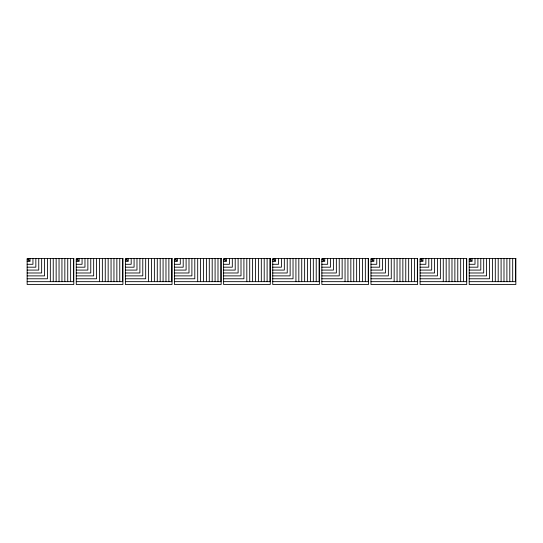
<?xml version="1.0" encoding="UTF-8"?>
<svg xmlns="http://www.w3.org/2000/svg" width="543" height="543" viewBox="0 0 543 543"><rect width="100%" height="100%" fill="white"/><g stroke="black" fill="none" stroke-linecap="round" stroke-linejoin="round"><path stroke-width="0.81" d="M27.15 259.934L27.618 259.466L28.86 260.715L29.376 260.199L28.134 258.957L28.603 258.488M76.264 259.934L76.733 259.466L77.982 260.715L78.491 260.199L77.249 258.957L77.717 258.488M125.385 259.934L125.854 259.466L127.096 260.715L127.612 260.199L126.363 258.957L126.831 258.488M174.5 259.934L174.968 259.466L176.217 260.715L176.726 260.199L175.484 258.957L175.952 258.488M223.621 259.934L224.089 259.466L225.331 260.715L225.84 260.199L224.598 258.957L225.067 258.488M272.735 259.934L273.204 259.466L274.446 260.715L274.962 260.199L273.713 258.957L274.188 258.488M321.85 259.934L322.318 259.466L323.567 260.715L324.076 260.199L322.834 258.957L323.302 258.488M370.971 259.934L371.439 259.466L372.681 260.715L373.197 260.199L371.948 258.957L372.417 258.488M420.085 259.934L420.553 259.466L421.796 260.715L422.311 260.199L421.069 258.957L421.538 258.488M469.2 259.934L469.668 259.466L470.917 260.715L471.426 260.199L470.184 258.957L470.652 258.488M27.15 261.387L30.048 261.387L30.048 258.488M76.264 261.387L79.169 261.387L79.169 258.488M125.385 261.387L128.284 261.387L128.284 258.488M174.5 261.387L177.398 261.387L177.398 258.488M223.621 261.387L226.519 261.387L226.519 258.488M272.735 261.387L275.634 261.387L275.634 258.488M321.85 261.387L324.748 261.387L324.748 258.488M370.971 261.387L373.869 261.387L373.869 258.488M420.085 261.387L422.983 261.387L422.983 258.488M469.2 261.387L472.105 261.387L472.105 258.488M27.15 264.285L32.947 264.285L32.947 258.488M76.264 264.285L82.068 264.285L82.068 258.488M125.385 264.285L131.182 264.285L131.182 258.488M174.5 264.285L180.296 264.285L180.296 258.488M223.621 264.285L229.417 264.285L229.417 258.488M272.735 264.285L278.532 264.285L278.532 258.488M321.85 264.285L327.653 264.285L327.653 258.488M370.971 264.285L376.767 264.285L376.767 258.488M420.085 264.285L425.882 264.285L425.882 258.488M469.2 264.285L475.003 264.285L475.003 258.488M27.15 267.183L35.845 267.183L35.845 258.488M76.264 267.183L84.966 267.183L84.966 258.488M125.385 267.183L134.08 267.183L134.08 258.488M174.5 267.183L183.201 267.183L183.201 258.488M223.621 267.183L232.316 267.183L232.316 258.488M272.735 267.183L281.43 267.183L281.43 258.488M321.85 267.183L330.551 267.183L330.551 258.488M370.971 267.183L379.666 267.183L379.666 258.488M420.085 267.183L428.787 267.183L428.787 258.488M469.2 267.183L477.901 267.183L477.901 258.488M27.15 270.081L38.75 270.081L38.75 258.488M76.264 270.081L87.864 270.081L87.864 258.488M125.385 270.081L136.979 270.081L136.979 258.488M174.5 270.081L186.1 270.081L186.1 258.488M223.621 270.081L235.214 270.081L235.214 258.488M272.735 270.081L284.335 270.081L284.335 258.488M321.85 270.081L333.45 270.081L333.45 258.488M370.971 270.081L382.564 270.081L382.564 258.488M420.085 270.081L431.685 270.081L431.685 258.488M469.2 270.081L480.799 270.081L480.799 258.488M27.15 272.986L41.648 272.986L41.648 258.488M76.264 272.986L90.762 272.986L90.762 258.488M125.385 272.986L139.884 272.986L139.884 258.488M174.5 272.986L188.998 272.986L188.998 258.488M223.621 272.986L238.112 272.986L238.112 258.488M272.735 272.986L287.233 272.986L287.233 258.488M321.85 272.986L336.348 272.986L336.348 258.488M370.971 272.986L385.462 272.986L385.462 258.488M420.085 272.986L434.583 272.986L434.583 258.488M469.2 272.986L483.698 272.986L483.698 258.488M27.15 275.885L44.546 275.885L44.546 258.488M76.264 275.885L93.661 275.885L93.661 258.488M125.385 275.885L142.782 275.885L142.782 258.488M174.5 275.885L191.896 275.885L191.896 258.488M223.621 275.885L241.011 275.885L241.011 258.488M272.735 275.885L290.132 275.885L290.132 258.488M321.85 275.885L339.246 275.885L339.246 258.488M370.971 275.885L388.367 275.885L388.367 258.488M420.085 275.885L437.482 275.885L437.482 258.488M469.2 275.885L486.596 275.885L486.596 258.488M27.15 278.783L47.445 278.783L47.445 258.488M76.264 278.783L96.566 278.783L96.566 258.488M125.385 278.783L145.68 278.783L145.68 258.488M174.5 278.783L194.794 278.783L194.794 258.488M223.621 278.783L243.916 278.783L243.916 258.488M272.735 278.783L293.03 278.783L293.03 258.488M321.85 278.783L342.144 278.783L342.144 258.488M370.971 278.783L391.265 278.783L391.265 258.488M420.085 278.783L440.38 278.783L440.38 258.488M469.2 278.783L489.501 278.783L489.501 258.488M27.15 281.661L73.543 281.661L73.543 258.488M76.264 281.661L122.657 281.661L122.657 258.488M125.385 281.661L171.771 281.661L171.771 258.488M174.5 281.661L220.892 281.661L220.892 258.488M223.621 281.661L270.007 281.661L270.007 258.488M272.735 281.661L319.121 281.661L319.121 258.488M321.85 281.661L368.242 281.661L368.242 258.488M370.971 281.661L417.357 281.661L417.357 258.488M420.085 281.661L466.478 281.661L466.478 258.488M469.2 281.661L515.592 281.661L515.592 258.488M512.694 258.488L512.694 281.661M509.796 258.488L509.796 281.661M506.897 258.488L506.897 281.661M503.992 258.488L503.992 281.661M501.094 258.488L501.094 281.661M498.196 258.488L498.196 281.661M495.297 258.488L495.297 281.661M492.399 258.488L492.399 281.661M463.573 258.488L463.573 281.661M460.674 258.488L460.674 281.661M457.776 258.488L457.776 281.661M454.878 258.488L454.878 281.661M451.98 258.488L451.98 281.661M449.081 258.488L449.081 281.661M446.176 258.488L446.176 281.661M443.278 258.488L443.278 281.661M414.458 258.488L414.458 281.661M411.56 258.488L411.56 281.661M408.662 258.488L408.662 281.661M405.764 258.488L405.764 281.661M402.858 258.488L402.858 281.661M399.96 258.488L399.96 281.661M397.062 258.488L397.062 281.661M394.164 258.488L394.164 281.661M365.344 258.488L365.344 281.661M362.446 258.488L362.446 281.661M359.541 258.488L359.541 281.661M356.642 258.488L356.642 281.661M353.744 258.488L353.744 281.661M350.846 258.488L350.846 281.661M347.948 258.488L347.948 281.661M345.049 258.488L345.049 281.661M316.223 258.488L316.223 281.661M313.325 258.488L313.325 281.661M310.426 258.488L310.426 281.661M307.528 258.488L307.528 281.661M304.63 258.488L304.63 281.661M301.732 258.488L301.732 281.661M298.826 258.488L298.826 281.661M295.928 258.488L295.928 281.661M267.108 258.488L267.108 281.661M264.21 258.488L264.21 281.661M261.312 258.488L261.312 281.661M258.407 258.488L258.407 281.661M255.509 258.488L255.509 281.661M252.61 258.488L252.61 281.661M249.712 258.488L249.712 281.661M246.814 258.488L246.814 281.661M217.994 258.488L217.994 281.661M215.089 258.488L215.089 281.661M212.191 258.488L212.191 281.661M209.293 258.488L209.293 281.661M206.394 258.488L206.394 281.661M203.496 258.488L203.496 281.661M200.598 258.488L200.598 281.661M197.693 258.488L197.693 281.661M168.873 258.488L168.873 281.661M165.975 258.488L165.975 281.661M163.076 258.488L163.076 281.661M160.178 258.488L160.178 281.661M157.28 258.488L157.28 281.661M154.375 258.488L154.375 281.661M151.477 258.488L151.477 281.661M148.578 258.488L148.578 281.661M119.759 258.488L119.759 281.661M116.86 258.488L116.86 281.661M113.955 258.488L113.955 281.661M111.057 258.488L111.057 281.661M108.159 258.488L108.159 281.661M105.261 258.488L105.261 281.661M102.362 258.488L102.362 281.661M99.464 258.488L99.464 281.661M70.638 258.488L70.638 281.661M67.739 258.488L67.739 281.661M64.841 258.488L64.841 281.661M61.943 258.488L61.943 281.661M59.044 258.488L59.044 281.661M56.146 258.488L56.146 281.661M53.241 258.488L53.241 281.661M50.343 258.488L50.343 281.661M73.8 258.488L27.15 258.488L27.15 284.512L73.8 284.512L73.8 258.488M122.915 258.488L76.264 258.488L76.264 284.512L122.915 284.512L122.915 258.488M172.029 258.488L125.385 258.488L125.385 284.512L172.029 284.512L172.029 258.488M221.15 258.488L174.5 258.488L174.5 284.512L221.15 284.512L221.15 258.488M270.265 258.488L223.621 258.488L223.621 284.512L270.265 284.512L270.265 258.488M319.379 258.488L272.735 258.488L272.735 284.512L319.379 284.512L319.379 258.488M368.5 258.488L321.85 258.488L321.85 284.512L368.5 284.512L368.5 258.488M417.615 258.488L370.971 258.488L370.971 284.512L417.615 284.512L417.615 258.488M466.736 258.488L420.085 258.488L420.085 284.512L466.736 284.512L466.736 258.488M515.85 258.488L469.2 258.488L469.2 284.512L515.85 284.512L515.85 258.488"/></g></svg>
